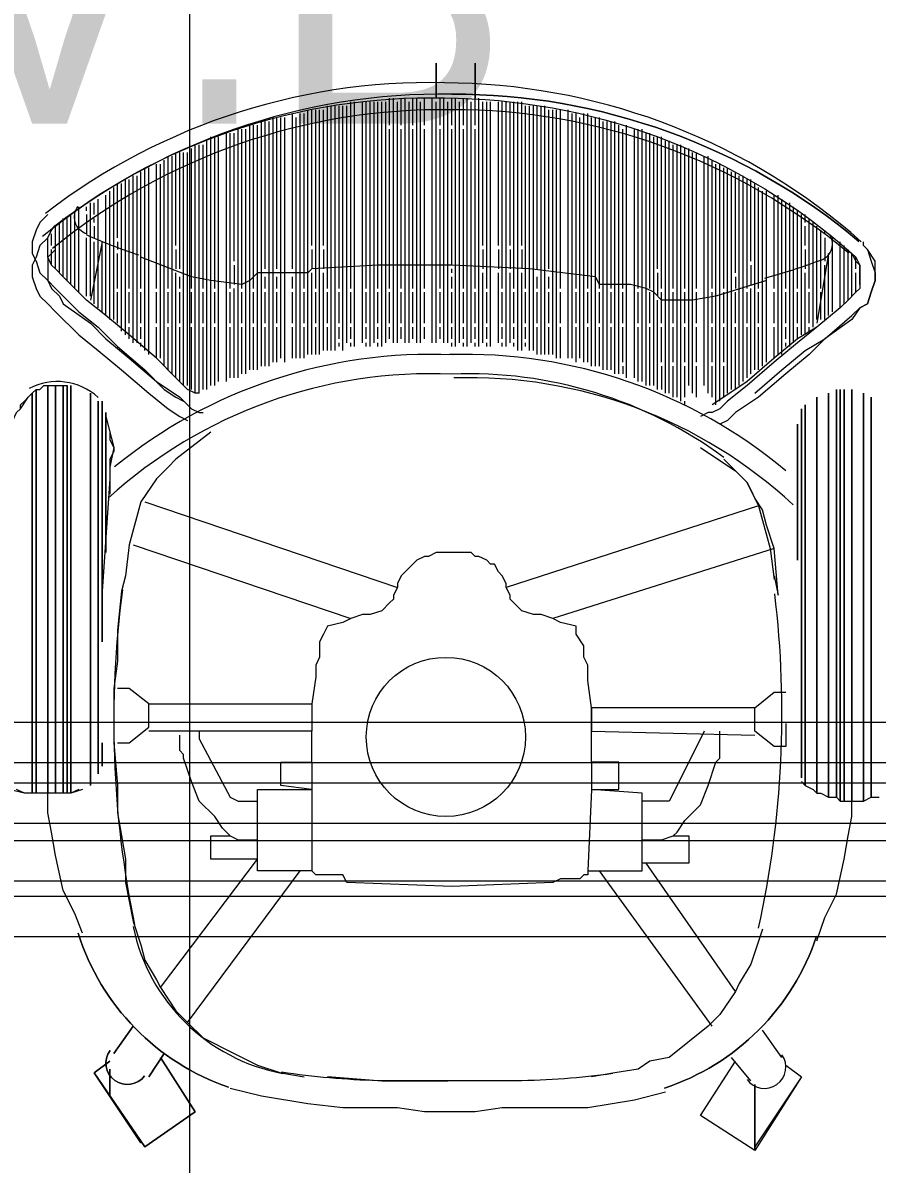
# Model space of a CAD drawing. Header units: metres. Extents: x 29 to 86.9, y -23.2 to 39.7.
# Drawn here: x 75.693 to 76.231, y -14.816 to -14.098 of the extents above; entities that cross this region are included whole.
import ezdxf

# ---------------------------------------------------------------- set-up
doc = ezdxf.new("R2010")
doc.units = ezdxf.units.M
doc.header["$LTSCALE"] = 100
doc.layers.get('0').update_dxf_attribs({"color": 254})
for name, color, linetype, lineweight in [('A-ANNO-NOTE', 7, 'Continuous', 9), ('Arqui', 8, 'Continuous', 0), ('P-PIPE', 7, 'Continuous', 18)]:
    doc.layers.add(name, color=color, linetype=linetype, lineweight=lineweight)
doc.styles.add('SansSerif_1', font='SANSS__.TTF', dxfattribs={"width": 0.9, "height": 0.0018})

# ---------------------------------------------------------------- blocks, each defined once
blk = doc.blocks.new('estructura etapa 3')
at = {"layer": 'Arqui'}
blk.add_line((-56.4036, -6655.27921), (-56.4036, -6714.83915), dxfattribs=at)
blk = doc.blocks.new('A$C9582355f')
at = {"layer": 'Arqui'}
for points in [[(46.97047, 9.01904), (46.97047, 9.04105)], [(46.99492, 9.01904), (46.99492, 9.04105)], [(46.99492, 9.01904), (46.99492, 9.04105)], [(47.2028, 8.82584), (47.2028, 8.58617), (47.2028, 8.82584)], [(46.87264, 8.58617), (46.87264, 8.60084), (46.89221, 8.60084), (46.89221, 8.58372)], [(46.85797, 8.58372), (46.89221, 8.58372), (46.89221, 8.53237), (46.85797, 8.53237)], [(47.10008, 8.58128), (47.06829, 8.58372), (47.06584, 8.53237), (47.10008, 8.53237)], [(46.77971, 8.43454), (46.76748, 8.41742)], [(46.79927, 8.41742), (46.78949, 8.40275)], [(46.79683, 8.41498), (46.81884, 8.38074), (46.78705, 8.35873), (46.75525, 8.4052), (46.76503, 8.41253), (46.75525, 8.4052), (46.78705, 8.35873), (46.81884, 8.38074)], [(46.7846, 8.36118), (46.75525, 8.4052)]]:
    blk.add_lwpolyline(points, close=True, dxfattribs=at)
for points in [[(47.23804, 8.92855, 0.176851), (46.98439, 9.02843, 0.176852), (46.72444, 8.94637)], [(46.98025, 9.02149, -0.176826), (47.23658, 8.9288, 0.176826), (46.98025, 9.02149, 0.176826), (46.7227, 8.93183)], [(46.82128, 8.83318), (46.81884, 8.83318), (46.81395, 8.83562), (46.8115, 8.83807), (46.80661, 8.84296), (46.79438, 8.85519), (46.77726, 8.86986), (46.76259, 8.88209), (46.75036, 8.89187), (46.73569, 8.90654), (46.7308, 8.91144), (46.72835, 8.91388), (46.72591, 8.91877), (46.72591, 8.92366), (46.72591, 8.92855), (46.72591, 8.931), (46.72835, 8.93589), (46.7304, 8.93861, -0.176852), (46.98424, 9.01891, -0.176851), (47.23214, 8.92122), (47.23459, 8.91877), (47.23704, 8.91388), (47.23704, 8.90899), (47.23704, 8.9041), (47.23704, 8.89921), (47.23459, 8.89676), (47.2297, 8.89187), (47.22481, 8.88698), (47.21013, 8.87475), (47.19791, 8.86741), (47.18323, 8.85519), (47.16611, 8.84051), (47.15144, 8.83073), (47.1441, 8.82584)], [(47.2303, 8.9213, 0.176828), (46.97997, 9.01166, 0.176826), (46.72889, 8.92426)], [(46.75036, 8.94567), (46.75036, 8.93345, -0.513492), (46.74507, 8.95085)], [(47.17727, 8.90573, 0.024117), (47.21135, 8.9166, 0.513492), (47.21829, 8.93308)], [(47.15155, 8.79273, 0.170457), (46.98035, 8.84518, 0.197392), (46.76409, 8.76728)]]:
    blk.add_lwpolyline(points, format="xyb", dxfattribs=at)
for points in [[(46.90199, 8.89921), (46.90199, 9.00681), (46.90199, 9.01415)], [(46.90443, 8.86008), (46.90443, 8.91144), (46.90443, 9.01415)], [(46.90688, 8.86008), (46.90688, 8.91388), (46.90688, 9.01415)], [(46.90933, 8.89921), (46.90933, 9.00681), (46.90933, 9.01415)], [(46.91177, 8.86008), (46.91177, 9.01415)], [(46.91422, 8.86497), (46.91422, 8.91388), (46.91422, 9.01415)], [(46.91666, 8.89921), (46.91666, 9.00681), (46.91666, 9.0166)], [(46.91911, 8.86252), (46.91911, 9.0166)], [(46.924, 8.86497), (46.924, 8.91388), (46.924, 9.0166)], [(46.92644, 8.89921), (46.92644, 9.00681), (46.92644, 9.0166)], [(46.92889, 8.86252), (46.92889, 9.0166)], [(46.93134, 8.86497), (46.93134, 8.91388), (46.93134, 9.0166)], [(46.93378, 8.89921), (46.93378, 9.00681), (46.93378, 9.0166)], [(46.93623, 8.86252), (46.93623, 9.0166)], [(46.93867, 8.86497), (46.93867, 8.91388), (46.93867, 9.0166)], [(46.94112, 9.00192), (46.94112, 9.00681), (46.94112, 9.0166), (46.94112, 9.01904)], [(46.94356, 8.86497), (46.94356, 9.01904)], [(46.94601, 8.86497), (46.94601, 8.91388), (46.94601, 9.0166)], [(46.94845, 9.00192), (46.94845, 9.00681), (46.94845, 9.0166), (46.94845, 9.01904)], [(46.9509, 8.86497), (46.9509, 9.01904)], [(46.95335, 8.86497), (46.95335, 8.91388), (46.95335, 9.0166)], [(46.95579, 9.00192), (46.95579, 9.00681), (46.95579, 9.0166), (46.95579, 9.01904)], [(46.95824, 8.86497), (46.95824, 9.01904)], [(46.96068, 8.86497), (46.96068, 8.91388), (46.96068, 9.0166)], [(46.96313, 9.00192), (46.96313, 9.00681), (46.96313, 9.0166), (46.96313, 9.01904)], [(46.96802, 8.86497), (46.96802, 9.01904)], [(46.97047, 8.86497), (46.97047, 8.91388), (46.97047, 9.0166)], [(46.97291, 9.00192), (46.97291, 9.00681), (46.97291, 9.0166), (46.97291, 9.01904)], [(46.97536, 8.86497), (46.97536, 9.01904)], [(46.9778, 8.86497), (46.9778, 8.91388), (46.9778, 9.0166)], [(46.98025, 9.00192), (46.98025, 9.00681), (46.98025, 9.0166), (46.98025, 9.01904)], [(46.98269, 8.86252), (46.98269, 9.01904)], [(46.98514, 8.86497), (46.98514, 8.91388), (46.98514, 9.0166)], [(46.98758, 9.00192), (46.98758, 9.00681), (46.98758, 9.0166), (46.98758, 9.01904)], [(46.99003, 8.86252), (46.99003, 9.01904)], [(46.99248, 8.86497), (46.99248, 8.91388), (46.99248, 9.0166)], [(46.99492, 9.00192), (46.99492, 9.00681), (46.99492, 9.0166), (46.99492, 9.01904)], [(46.99737, 8.86252), (46.99737, 9.01904)], [(46.99981, 8.92611), (46.99981, 9.0166)], [(47.00226, 8.89921), (47.00226, 9.00681), (47.00226, 9.0166)], [(47.0047, 8.86252), (47.0047, 8.91144), (47.0047, 9.0166)], [(47.00959, 8.92611), (47.00959, 9.0166)], [(47.01204, 8.89921), (47.01204, 9.00681), (47.01204, 9.0166)], [(47.01449, 8.86252), (47.01449, 8.91144), (47.01449, 9.0166)], [(47.01693, 8.92611), (47.01693, 9.0166)], [(47.01938, 8.89921), (47.01938, 9.00681), (47.01938, 9.0166)], [(47.02182, 8.86008), (47.02182, 8.91144), (47.02182, 9.0166)], [(47.02427, 8.92611), (47.02427, 9.0166)], [(47.02671, 8.89921), (47.02671, 9.00681), (47.02671, 9.01415)], [(47.02916, 8.86008), (47.02916, 8.91144), (47.02916, 9.01415)], [(47.03161, 8.86008), (47.03161, 9.01415)], [(47.03405, 8.91144), (47.03405, 9.00681), (47.03405, 9.01415)], [(47.0365, 8.85763), (47.0365, 8.90899), (47.0365, 9.01415)], [(47.03894, 8.85763), (47.03894, 9.01415)], [(46.86775, 8.85274), (46.86775, 9.00681)], [(46.8702, 8.91144), (46.8702, 9.00681)], [(46.87264, 8.85519), (46.87264, 8.90899), (46.87264, 9.00681)], [(46.87509, 8.85274), (46.87509, 9.00681)], [(46.87998, 8.91144), (46.87998, 9.00681), (46.87998, 9.00926)], [(46.88242, 8.85519), (46.88242, 8.90899), (46.88242, 9.00681)], [(46.88487, 8.85519), (46.88487, 9.00926)], [(46.88731, 8.89921), (46.88731, 9.00681), (46.88731, 9.00926)], [(46.88976, 8.85763), (46.88976, 8.90899), (46.88976, 9.0117)], [(46.89221, 8.92611), (46.89221, 9.0117)], [(46.89465, 8.89921), (46.89465, 9.00681), (46.89465, 9.0117)], [(46.8971, 8.85763), (46.8971, 8.91144), (46.8971, 9.0117)], [(46.89954, 8.92611), (46.89954, 9.0117)], [(47.04139, 8.91144), (47.04139, 9.00681), (47.04139, 9.0117)], [(47.04383, 8.85763), (47.04383, 8.90899), (47.04383, 9.0117)], [(47.04628, 8.85519), (47.04628, 9.0117)], [(47.04872, 8.89921), (47.04872, 9.00681), (47.04872, 9.0117)], [(47.05362, 8.85519), (47.05362, 8.90899), (47.05362, 9.0117)], [(47.05606, 8.85519), (47.05606, 8.90654), (47.05606, 9.00926)], [(47.05851, 8.89921), (47.05851, 9.00681), (47.05851, 9.00926)], [(47.06095, 8.85519), (47.06095, 8.90654), (47.06095, 9.00681)], [(47.0634, 8.85274), (47.0634, 8.90654), (47.0634, 9.00926)], [(47.06584, 8.89921), (47.06584, 9.00681), (47.06584, 9.00926)], [(47.06829, 8.8503), (47.06829, 8.90654), (47.06829, 9.00681)], [(47.07073, 8.8503), (47.07073, 8.9041), (47.07073, 9.00681)], [(47.07318, 8.89921), (47.07318, 8.90165), (47.07318, 9.00681)], [(46.84574, 8.84296), (46.84574, 8.90165), (46.84574, 8.99948)], [(46.84819, 8.89921), (46.84819, 8.90165), (46.84819, 8.99948)], [(46.85063, 8.8454), (46.85063, 8.9041), (46.85063, 8.99948)], [(46.85308, 8.84785), (46.85308, 8.9041), (46.85308, 9.00192)], [(46.85552, 8.89921), (46.85552, 9.00192)], [(46.85797, 8.84785), (46.85797, 8.90654), (46.85797, 9.00192)], [(46.86041, 8.8503), (46.86041, 9.00437)], [(46.86286, 8.91144), (46.86286, 9.00437)], [(46.8653, 8.8503), (46.8653, 8.90899), (46.8653, 9.00437)], [(46.94112, 8.89921), (46.94112, 8.99948)], [(46.94845, 8.89921), (46.94845, 8.99948)], [(46.95579, 8.89921), (46.95579, 8.99948)], [(46.96313, 8.89921), (46.96313, 8.99948)], [(46.97291, 8.89921), (46.97291, 8.99948)], [(46.98025, 8.91388), (46.98025, 8.99948)], [(46.98758, 8.89921), (46.98758, 8.99948)], [(46.99492, 8.89921), (46.99492, 8.99948)], [(47.07563, 8.84785), (47.07563, 9.00437)], [(47.07807, 8.84785), (47.07807, 8.90165), (47.07807, 9.00437)], [(47.08052, 8.89921), (47.08052, 8.90165), (47.08052, 9.00437)], [(47.08296, 8.8454), (47.08296, 9.00437)], [(47.08541, 8.8454), (47.08541, 8.90165), (47.08541, 9.00192)], [(47.08785, 8.89921), (47.08785, 8.90165), (47.08785, 8.99948)], [(47.0903, 8.84296), (47.0903, 9.00192)], [(47.09519, 8.84296), (47.09519, 8.90165), (47.09519, 8.99948)], [(47.09764, 8.89921), (47.09764, 8.90165), (47.09764, 8.99948)], [(47.10008, 8.84051), (47.10008, 8.99948)], [(46.82617, 8.83562), (46.82617, 8.9041), (46.82617, 8.99214)], [(46.82862, 8.83807), (46.82862, 8.9041), (46.82862, 8.99459)], [(46.83107, 8.89921), (46.83107, 8.9041), (46.83107, 8.99459)], [(46.83351, 8.84051), (46.83351, 8.9041), (46.83351, 8.99459)], [(46.8384, 8.84051), (46.8384, 8.9041), (46.8384, 8.99703)], [(46.84085, 8.89921), (46.84085, 8.90165), (46.84085, 8.99703)], [(46.84329, 8.91633), (46.84329, 8.99703)], [(47.10253, 8.83807), (47.10253, 8.89921), (47.10253, 8.99703)], [(47.10497, 8.89921), (47.10497, 8.99703)], [(47.10742, 8.83807), (47.10742, 8.89676), (47.10742, 8.99459)], [(47.10986, 8.91144), (47.10986, 8.99459)], [(47.11231, 8.89921), (47.11231, 8.99459)], [(47.11476, 8.83318), (47.11476, 8.89187), (47.11476, 8.99214)], [(47.1172, 8.83318), (47.1172, 8.99214)], [(46.80661, 8.92611), (46.80661, 8.9848)], [(46.80906, 8.91144), (46.80906, 8.9848)], [(46.8115, 8.83807), (46.8115, 8.90899), (46.8115, 8.9848)], [(46.81395, 8.83807), (46.81395, 8.90654), (46.81395, 8.9848)], [(46.81639, 8.89921), (46.81639, 8.98725)], [(46.81884, 8.83318), (46.81884, 8.90654), (46.81884, 8.98969)], [(46.82128, 8.83318), (46.82128, 8.90654), (46.82128, 8.98969)], [(46.82373, 8.89921), (46.82373, 8.9041), (46.82373, 8.98969)], [(47.11965, 8.89921), (47.11965, 8.98969)], [(47.12209, 8.83073), (47.12209, 8.89187), (47.12209, 8.98969)], [(47.12454, 8.82828), (47.12454, 8.98969)], [(47.12698, 8.89921), (47.12698, 8.98725)], [(47.12943, 8.83807), (47.12943, 8.89187), (47.12943, 8.98725)], [(47.13187, 8.83318), (47.13187, 8.9848)], [(47.13432, 8.89921), (47.13432, 8.9848)], [(46.79438, 8.89921), (46.79438, 8.91633), (46.79438, 8.97747)], [(46.79683, 8.85519), (46.79683, 8.97747)], [(46.79927, 8.8503), (46.79927, 8.91388), (46.79927, 8.97991)], [(46.80172, 8.89921), (46.80172, 8.98236)], [(46.80416, 8.8454), (46.80416, 8.91144), (46.80416, 8.98236)], [(47.13921, 8.83807), (47.13921, 8.89432), (47.13921, 8.98236)], [(47.14166, 8.83318), (47.14166, 8.98236)], [(47.1441, 8.89921), (47.1441, 8.97991)], [(47.14655, 8.82584), (47.14655, 8.89432), (47.14655, 8.97747)], [(47.14899, 8.82828), (47.14899, 8.89676), (47.14899, 8.97747)], [(46.77971, 8.86497), (46.77971, 8.92122), (46.77971, 8.97013)], [(46.78215, 8.86497), (46.78215, 8.91877), (46.78215, 8.97013)], [(46.7846, 8.89921), (46.7846, 8.91877), (46.7846, 8.97258)], [(46.78705, 8.86008), (46.78705, 8.91877), (46.78705, 8.97502)], [(46.78949, 8.85763), (46.78949, 8.91633), (46.78949, 8.97502)], [(47.15144, 8.89921), (47.15144, 8.97502)], [(47.15389, 8.83318), (47.15389, 8.89676), (47.15389, 8.97502)], [(47.15633, 8.83562), (47.15633, 8.89921), (47.15633, 8.97258)], [(47.15878, 8.90899), (47.15878, 8.97258)], [(47.16122, 8.83807), (47.16122, 8.97013)], [(47.16367, 8.84051), (47.16367, 8.90165), (47.16367, 8.97013)], [(46.76748, 8.87964), (46.76748, 8.96279)], [(46.76993, 8.931), (46.76993, 8.96524)], [(46.77237, 8.87231), (46.77237, 8.92366), (46.77237, 8.96524)], [(46.77482, 8.86986), (46.77482, 8.92122), (46.77482, 8.96768)], [(46.77726, 8.89921), (46.77726, 8.96768)], [(47.16611, 8.89921), (47.16611, 8.90165), (47.16611, 8.96768)], [(47.16856, 8.91633), (47.16856, 8.96768)], [(47.171, 8.84785), (47.171, 8.9041), (47.171, 8.96524)], [(47.17345, 8.89921), (47.17345, 8.9041), (47.17345, 8.96279)], [(46.7577, 8.88698), (46.7577, 8.92855), (46.7577, 8.95546)], [(46.76259, 8.88209), (46.76259, 8.89187), (46.76259, 8.9579)], [(46.76503, 8.87964), (46.76503, 8.92611), (46.76503, 8.96035)], [(47.1759, 8.8503), (47.1759, 8.9041), (47.1759, 8.96035)], [(47.17834, 8.85274), (47.17834, 8.90654), (47.17834, 8.96035)], [(47.18323, 8.89921), (47.18323, 8.9579)], [(47.18568, 8.85763), (47.18568, 8.90654), (47.18568, 8.9579)], [(47.18812, 8.85763), (47.18812, 8.90654), (47.18812, 8.95546)], [(46.74302, 8.89921), (46.74302, 8.94323), (46.74302, 8.94812)], [(46.74547, 8.89676), (46.74547, 8.93589), (46.74547, 8.95056)], [(46.75036, 8.94812), (46.75036, 8.95056)], [(46.75281, 8.89432), (46.75281, 8.931), (46.75281, 8.95301)], [(46.75525, 8.94567), (46.75525, 8.95301)], [(47.19057, 8.89921), (47.19057, 8.95301)], [(47.19301, 8.86252), (47.19301, 8.90899), (47.19301, 8.95301)], [(47.19546, 8.86497), (47.19546, 8.95056)], [(47.19791, 8.89921), (47.19791, 8.94812)], [(46.72591, 8.94567), (46.72101, 8.94078), (46.71857, 8.93589), (46.71612, 8.92855), (46.71612, 8.92122), (46.71857, 8.91633), (46.72101, 8.90899), (46.72591, 8.9041), (46.7308, 8.89921), (46.74547, 8.88453), (46.7577, 8.87475), (46.76993, 8.86252), (46.78705, 8.84785), (46.79927, 8.83562), (46.80661, 8.83073), (46.8115, 8.82828)], [(46.72591, 8.94567), (46.72591, 8.94567)], [(46.73324, 8.90899), (46.73324, 8.94078)], [(46.73569, 8.90654), (46.73569, 8.94323)], [(46.73813, 8.9041), (46.73813, 8.94323)], [(46.74058, 8.90165), (46.74058, 8.94567)], [(46.75525, 8.94078), (46.75525, 8.94323)], [(46.98269, 8.91388), (46.98269, 8.94323)], [(47.20035, 8.86986), (47.20035, 8.91144), (47.20035, 8.94567)], [(47.2028, 8.94078), (47.2028, 8.94567)], [(47.20524, 8.89921), (47.20524, 8.94323)], [(47.20769, 8.87475), (47.20769, 8.94078)], [(46.72835, 8.92611), (46.72835, 8.93345)], [(46.7308, 8.91144), (46.7308, 8.93834)], [(46.75525, 8.93834), (46.75525, 8.931)], [(47.2028, 8.92611), (47.2028, 8.93834)], [(47.21013, 8.87964), (47.21013, 8.91633), (47.21013, 8.93834)], [(47.21258, 8.89921), (47.21258, 8.91633), (47.21258, 8.93589)], [(47.21503, 8.93345), (47.21503, 8.93589)], [(46.72591, 8.931), (46.72101, 8.92611), (46.71857, 8.91877), (46.71612, 8.91388), (46.71612, 8.90654), (46.71857, 8.89921), (46.72101, 8.89432), (46.72591, 8.88942), (46.7308, 8.88453), (46.74547, 8.86986), (46.7577, 8.86008), (46.77237, 8.84785), (46.78949, 8.83318), (46.80172, 8.82339), (46.80906, 8.8185), (46.81395, 8.81606)], [(46.72591, 8.92366), (46.72591, 8.92855)], [(46.75036, 8.89432), (46.75036, 8.931)], [(46.76014, 8.88453), (46.76014, 8.92855), (46.75281, 8.89187)], [(46.75525, 8.88942), (46.75525, 8.89187), (46.75525, 8.92855)], [(46.76993, 8.92855), (46.76993, 8.92366)], [(47.23948, 8.92611), (47.24193, 8.92366), (47.24437, 8.91633), (47.24682, 8.90899), (47.24682, 8.9041), (47.24437, 8.89676), (47.24193, 8.88942), (47.23704, 8.88698), (47.23214, 8.87964), (47.21503, 8.86741), (47.20524, 8.85763), (47.19057, 8.8454), (47.17345, 8.83073), (47.15878, 8.82095), (47.15389, 8.81606), (47.14899, 8.81361)], [(47.171, 8.83318), (47.18812, 8.84785), (47.2028, 8.86008), (47.21503, 8.86741), (47.23214, 8.88209), (47.23704, 8.88698), (47.24193, 8.88942), (47.24437, 8.89676), (47.24682, 8.9041), (47.24682, 8.90899), (47.24682, 8.91633), (47.24193, 8.92366), (47.23948, 8.92611), (47.23948, 8.92855)], [(47.21503, 8.931), (47.21503, 8.91633)], [(47.21992, 8.88453), (47.21992, 8.89187), (47.21992, 8.931)], [(47.22481, 8.88698), (47.22481, 8.92855)], [(47.22725, 8.88942), (47.22725, 8.92611)], [(46.7308, 8.92366), (46.72591, 8.91877), (46.72591, 8.91633), (46.72591, 8.91144), (46.72591, 8.90899), (46.72591, 8.9041), (46.72835, 8.89921), (46.73324, 8.89432), (46.73569, 8.88942), (46.75281, 8.8772), (46.76259, 8.86741), (46.77726, 8.85519), (46.79438, 8.84051), (46.80906, 8.83073), (46.81395, 8.82584), (46.81639, 8.82339), (46.82128, 8.82095), (46.82373, 8.82095)], [(46.72835, 8.91388), (46.72835, 8.92366)], [(46.76993, 8.89921), (46.76993, 8.92122)], [(46.80661, 8.92366), (46.80661, 8.91144)], [(46.89221, 8.92366), (46.89221, 8.91144)], [(46.89954, 8.92366), (46.89954, 8.91144)], [(46.99981, 8.92366), (46.99981, 8.91144)], [(47.00959, 8.92366), (47.00959, 8.91144)], [(47.01693, 8.92366), (47.01693, 8.91144)], [(47.02427, 8.92366), (47.02427, 8.91144)], [(47.23214, 8.92122), (47.23459, 8.91633), (47.23704, 8.91388), (47.23704, 8.90899), (47.23704, 8.9041), (47.23704, 8.89921), (47.23459, 8.89676), (47.2297, 8.89187), (47.22481, 8.88698), (47.21013, 8.87475), (47.19791, 8.86497), (47.18323, 8.85274), (47.16611, 8.83807), (47.15389, 8.82828), (47.14899, 8.82339), (47.1441, 8.82095), (47.14166, 8.82095), (47.13677, 8.8185)], [(47.2028, 8.92366), (47.2028, 8.91144)], [(47.21747, 8.88209), (47.21747, 8.92122), (47.21013, 8.8772)], [(47.2297, 8.89187), (47.2297, 8.92366)], [(47.23214, 8.89432), (47.23214, 8.92122)], [(47.17834, 8.9041), (47.14655, 8.89432), (47.13187, 8.89187), (47.11231, 8.89187), (47.10742, 8.89676), (47.10253, 8.89921), (47.09275, 8.90165), (47.07318, 8.90165), (47.07073, 8.90654), (47.02916, 8.91144), (46.98025, 8.91388), (46.93378, 8.91388), (46.89221, 8.91144), (46.88976, 8.90899), (46.86775, 8.90899), (46.85797, 8.90899), (46.85308, 8.9041), (46.84819, 8.90165), (46.82862, 8.9041), (46.81639, 8.90654), (46.7846, 8.91877)], [(46.84329, 8.91388), (46.84329, 8.90165)], [(47.16856, 8.91388), (47.16856, 8.90165)], [(47.21503, 8.87964), (47.21503, 8.91388)], [(47.23459, 8.91144), (47.23459, 8.91877)], [(47.23704, 8.90165), (47.23704, 8.91388)], [(46.80661, 8.84296), (46.80661, 8.90899)], [(46.80906, 8.89921), (46.80906, 8.90654)], [(46.86286, 8.89921), (46.86286, 8.90654)], [(46.8702, 8.89921), (46.8702, 8.90654)], [(46.87998, 8.89921), (46.87998, 8.90654)], [(46.89221, 8.85763), (46.89221, 8.90899)], [(46.89954, 8.86008), (46.89954, 8.90899)], [(46.98025, 8.90899), (46.98025, 8.91144)], [(46.98025, 8.89921), (46.98025, 8.90654)], [(46.99981, 8.86497), (46.99981, 8.90899)], [(47.00959, 8.86497), (47.00959, 8.90899)], [(47.01693, 8.86497), (47.01693, 8.90899)], [(47.02427, 8.86008), (47.02427, 8.90899)], [(47.03405, 8.89921), (47.03405, 8.90654)], [(47.04139, 8.89921), (47.04139, 8.90654)], [(47.10986, 8.90899), (47.10986, 8.89432)], [(47.15878, 8.90654), (47.15878, 8.89921)], [(47.2028, 8.86986), (47.2028, 8.90899)], [(47.23459, 8.89676), (47.23459, 8.90899)], [(46.84329, 8.84296), (46.84329, 8.89921)], [(47.16856, 8.8454), (47.16856, 8.89921)], [(46.76993, 8.8772), (46.76993, 8.88209), (46.76993, 8.89187), (46.76993, 8.89676)], [(46.77726, 8.8772), (46.77726, 8.88209), (46.77726, 8.89187), (46.77726, 8.89676)], [(46.7846, 8.8772), (46.7846, 8.88209), (46.7846, 8.89187), (46.7846, 8.89676)], [(46.79438, 8.8772), (46.79438, 8.88209), (46.79438, 8.89187), (46.79438, 8.89676)], [(46.80172, 8.8772), (46.80172, 8.88209), (46.80172, 8.89187), (46.80172, 8.89676)], [(46.80906, 8.8772), (46.80906, 8.88209), (46.80906, 8.89187), (46.80906, 8.89676)], [(46.81639, 8.8772), (46.81639, 8.88209), (46.81639, 8.89187), (46.81639, 8.89676)], [(46.82373, 8.8772), (46.82373, 8.88209), (46.82373, 8.89187), (46.82373, 8.89676)], [(46.83107, 8.8772), (46.83107, 8.88209), (46.83107, 8.89187), (46.83107, 8.89676)], [(46.84085, 8.8772), (46.84085, 8.88209), (46.84085, 8.89187), (46.84085, 8.89676)], [(46.84819, 8.8772), (46.84819, 8.88209), (46.84819, 8.89187), (46.84819, 8.89676)], [(46.85552, 8.8772), (46.85552, 8.88209), (46.85552, 8.89187), (46.85552, 8.89676)], [(46.86286, 8.8772), (46.86286, 8.88209), (46.86286, 8.89187), (46.86286, 8.89676)], [(46.8702, 8.8772), (46.8702, 8.88209), (46.8702, 8.89187), (46.8702, 8.89676)], [(46.87998, 8.8772), (46.87998, 8.88209), (46.87998, 8.89187), (46.87998, 8.89676)], [(46.88731, 8.8772), (46.88731, 8.88209), (46.88731, 8.89187), (46.88731, 8.89676)], [(46.89465, 8.8772), (46.89465, 8.88209), (46.89465, 8.89187), (46.89465, 8.89676)], [(46.90199, 8.8772), (46.90199, 8.88209), (46.90199, 8.89187), (46.90199, 8.89676)], [(46.90933, 8.8772), (46.90933, 8.88209), (46.90933, 8.89187), (46.90933, 8.89676)], [(46.91666, 8.8772), (46.91666, 8.88209), (46.91666, 8.89187), (46.91666, 8.89676)], [(46.92644, 8.8772), (46.92644, 8.88209), (46.92644, 8.89187), (46.92644, 8.89676)], [(46.93378, 8.8772), (46.93378, 8.88209), (46.93378, 8.89187), (46.93378, 8.89676)], [(46.94112, 8.8772), (46.94112, 8.88209), (46.94112, 8.89187), (46.94112, 8.89676)], [(46.94845, 8.8772), (46.94845, 8.88209), (46.94845, 8.89187), (46.94845, 8.89676)], [(46.95579, 8.8772), (46.95579, 8.88209), (46.95579, 8.89187), (46.95579, 8.89676)], [(46.96313, 8.8772), (46.96313, 8.88209), (46.96313, 8.89187), (46.96313, 8.89676)], [(46.97291, 8.8772), (46.97291, 8.88209), (46.97291, 8.89187), (46.97291, 8.89676)], [(46.98025, 8.8772), (46.98025, 8.88209), (46.98025, 8.89187), (46.98025, 8.89676)], [(46.98758, 8.8772), (46.98758, 8.88209), (46.98758, 8.89187), (46.98758, 8.89676)], [(46.99492, 8.8772), (46.99492, 8.88209), (46.99492, 8.89187), (46.99492, 8.89676)], [(47.00226, 8.8772), (47.00226, 8.88209), (47.00226, 8.89187), (47.00226, 8.89676)], [(47.01204, 8.8772), (47.01204, 8.88209), (47.01204, 8.89187), (47.01204, 8.89676)], [(47.01938, 8.8772), (47.01938, 8.88209), (47.01938, 8.89187), (47.01938, 8.89676)], [(47.02671, 8.8772), (47.02671, 8.88209), (47.02671, 8.89187), (47.02671, 8.89676)], [(47.03405, 8.8772), (47.03405, 8.88209), (47.03405, 8.89187), (47.03405, 8.89676)], [(47.04139, 8.8772), (47.04139, 8.88209), (47.04139, 8.89187), (47.04139, 8.89676)], [(47.04872, 8.8772), (47.04872, 8.88209), (47.04872, 8.89187), (47.04872, 8.89676)], [(47.05851, 8.8772), (47.05851, 8.88209), (47.05851, 8.89187), (47.05851, 8.89676)], [(47.06584, 8.8772), (47.06584, 8.88209), (47.06584, 8.89187), (47.06584, 8.89676)], [(47.07318, 8.8772), (47.07318, 8.88209), (47.07318, 8.89187), (47.07318, 8.89676)], [(47.08052, 8.8772), (47.08052, 8.88209), (47.08052, 8.89187), (47.08052, 8.89676)], [(47.08785, 8.8772), (47.08785, 8.88209), (47.08785, 8.89187), (47.08785, 8.89676)], [(47.09764, 8.8772), (47.09764, 8.88209), (47.09764, 8.89187), (47.09764, 8.89676)], [(47.10497, 8.8772), (47.10497, 8.88209), (47.10497, 8.89187), (47.10497, 8.89676)], [(47.10986, 8.83562), (47.10986, 8.89187)], [(47.11231, 8.8772), (47.11231, 8.88209), (47.11231, 8.89187), (47.11231, 8.89432), (47.11231, 8.89676)], [(47.11965, 8.8772), (47.11965, 8.88209), (47.11965, 8.89187), (47.11965, 8.89676)], [(47.12698, 8.8772), (47.12698, 8.88209), (47.12698, 8.89187), (47.12698, 8.89676)], [(47.13432, 8.8772), (47.13432, 8.88209), (47.13432, 8.89187), (47.13432, 8.89432), (47.13432, 8.89676)], [(47.1441, 8.8772), (47.1441, 8.88209), (47.1441, 8.89187), (47.1441, 8.89432), (47.1441, 8.89676)], [(47.15144, 8.8772), (47.15144, 8.88209), (47.15144, 8.89187), (47.15144, 8.89676)], [(47.15878, 8.8772), (47.15878, 8.88209), (47.15878, 8.89187), (47.15878, 8.89676)], [(47.16611, 8.8772), (47.16611, 8.88209), (47.16611, 8.89187), (47.16611, 8.89676)], [(47.17345, 8.8772), (47.17345, 8.88209), (47.17345, 8.89187), (47.17345, 8.89676)], [(47.18323, 8.8772), (47.18323, 8.88209), (47.18323, 8.89187), (47.18323, 8.89676)], [(47.19057, 8.8772), (47.19057, 8.88209), (47.19057, 8.89187), (47.19057, 8.89676)], [(47.19791, 8.8772), (47.19791, 8.88209), (47.19791, 8.89187), (47.19791, 8.89676)], [(47.20524, 8.8772), (47.20524, 8.88209), (47.20524, 8.89187), (47.20524, 8.89676)], [(47.21258, 8.87964), (47.21258, 8.88209), (47.21258, 8.89187), (47.21258, 8.89676)], [(46.76993, 8.87475), (46.76993, 8.87475)], [(46.77726, 8.86741), (46.77726, 8.87475)], [(46.7846, 8.86741), (46.7846, 8.87475)], [(46.79438, 8.85519), (46.79438, 8.87475)], [(46.80172, 8.84785), (46.80172, 8.87475)], [(46.80906, 8.84051), (46.80906, 8.8454), (46.80906, 8.87475)], [(46.81639, 8.83562), (46.81639, 8.8454), (46.81639, 8.87475)], [(46.82373, 8.83562), (46.82373, 8.8454), (46.82373, 8.87475)], [(46.83107, 8.83807), (46.83107, 8.8454), (46.83107, 8.87475)], [(46.84085, 8.84296), (46.84085, 8.8454), (46.84085, 8.87475)], [(46.84819, 8.8454), (46.84819, 8.87475)], [(46.85552, 8.84785), (46.85552, 8.87475)], [(46.86286, 8.8503), (46.86286, 8.87475)], [(46.8702, 8.85274), (46.8702, 8.87475)], [(46.87998, 8.85519), (46.87998, 8.87475)], [(46.88731, 8.85519), (46.88731, 8.87475)], [(46.89465, 8.85763), (46.89465, 8.87475)], [(46.90199, 8.86008), (46.90199, 8.87475)], [(46.90933, 8.86741), (46.90933, 8.87475)], [(46.91666, 8.86741), (46.91666, 8.87475)], [(46.92644, 8.86741), (46.92644, 8.87475)], [(46.93378, 8.86741), (46.93378, 8.87475)], [(46.94112, 8.86741), (46.94112, 8.87475)], [(46.94845, 8.86741), (46.94845, 8.87475)], [(46.95579, 8.86741), (46.95579, 8.87475)], [(46.96313, 8.86741), (46.96313, 8.87475)], [(46.97291, 8.86741), (46.97291, 8.87475)], [(46.98025, 8.86741), (46.98025, 8.86986), (46.98025, 8.87475)], [(46.98758, 8.86741), (46.98758, 8.87475)], [(46.99492, 8.86741), (46.99492, 8.87475)], [(47.00226, 8.86741), (47.00226, 8.87475)], [(47.01204, 8.86741), (47.01204, 8.87475)], [(47.01938, 8.86741), (47.01938, 8.87475)], [(47.02671, 8.86741), (47.02671, 8.87475)], [(47.03405, 8.85763), (47.03405, 8.87475)], [(47.04139, 8.85763), (47.04139, 8.87475)], [(47.04872, 8.85519), (47.04872, 8.87475)], [(47.05851, 8.85274), (47.05851, 8.87475)], [(47.06584, 8.85274), (47.06584, 8.87475)], [(47.07318, 8.8503), (47.07318, 8.87475)], [(47.08052, 8.84785), (47.08052, 8.87475)], [(47.08785, 8.85274), (47.08785, 8.87475)], [(47.09764, 8.84051), (47.09764, 8.8454), (47.09764, 8.87475)], [(47.10497, 8.83807), (47.10497, 8.8454), (47.10497, 8.87475)], [(47.11231, 8.85274), (47.11231, 8.87475)], [(47.11965, 8.85274), (47.11965, 8.87475)], [(47.12698, 8.85274), (47.12698, 8.87475)], [(47.13432, 8.85274), (47.13432, 8.87475)], [(47.1441, 8.85274), (47.1441, 8.87475)], [(47.15144, 8.85274), (47.15144, 8.87475)], [(47.15878, 8.83562), (47.15878, 8.8454), (47.15878, 8.87475)], [(47.16611, 8.84296), (47.16611, 8.8454), (47.16611, 8.87475)], [(47.17345, 8.84785), (47.17345, 8.87475)], [(47.18323, 8.85519), (47.18323, 8.87475)], [(47.19057, 8.86741), (47.19057, 8.87475)], [(47.19791, 8.86741), (47.19791, 8.87475)], [(47.20524, 8.87231), (47.20524, 8.87475)], [(46.7846, 8.86252), (46.7846, 8.86497)], [(46.90933, 8.86252), (46.90933, 8.86497)], [(46.91666, 8.86252), (46.91666, 8.86497)], [(46.92644, 8.86252), (46.92644, 8.86497)], [(46.93378, 8.86252), (46.93378, 8.86497)], [(46.94112, 8.86497), (46.94112, 8.86497)], [(46.94845, 8.86497), (46.94845, 8.86497)], [(46.95579, 8.86497), (46.95579, 8.86497)], [(46.96313, 8.86497), (46.96313, 8.86497)], [(46.97291, 8.86497), (46.97291, 8.86497)], [(46.98025, 8.86252), (46.98025, 8.86497)], [(46.98758, 8.86252), (46.98758, 8.86497)], [(46.99492, 8.86252), (46.99492, 8.86497)], [(47.00226, 8.86252), (47.00226, 8.86497)], [(47.01204, 8.86252), (47.01204, 8.86497)], [(47.01938, 8.86252), (47.01938, 8.86497)], [(47.02671, 8.86252), (47.02671, 8.86497)], [(47.19057, 8.86252), (47.19057, 8.86497)], [(47.08785, 8.8503), (47.08785, 8.8454)], [(47.11231, 8.8503), (47.11231, 8.8454), (47.11231, 8.83562)], [(47.11965, 8.83073), (47.11965, 8.83562), (47.11965, 8.8454), (47.11965, 8.8503)], [(47.12698, 8.83073), (47.12698, 8.83562), (47.12698, 8.8454), (47.12698, 8.8503)], [(47.13432, 8.83073), (47.13432, 8.83562), (47.13432, 8.8454), (47.13432, 8.8503)], [(47.1441, 8.83073), (47.1441, 8.83562), (47.1441, 8.8454), (47.1441, 8.8503)], [(47.15144, 8.83073), (47.15144, 8.83562), (47.15144, 8.8454), (47.15144, 8.8503)], [(46.65254, 8.80872), (46.69656, 8.79405), (46.699, 8.79649), (46.699, 8.80383), (46.70145, 8.80872), (46.70389, 8.81361), (46.70389, 8.81606), (46.70634, 8.82095), (46.70879, 8.82339), (46.70879, 8.82584), (46.71123, 8.82828), (46.71368, 8.83073), (46.71612, 8.83318), (46.71857, 8.83562), (46.72101, 8.83562), (46.72346, 8.83807), (46.72835, 8.83807), (46.7308, 8.83807), (46.73569, 8.83807), (46.73813, 8.83807)], [(46.74792, 8.58372), (46.74058, 8.58128), (46.73569, 8.58128), (46.72591, 8.58128), (46.71857, 8.58128), (46.71123, 8.58128), (46.70145, 8.58372)], [(46.70879, 8.82339), (46.71368, 8.83073), (46.71612, 8.83318)], [(46.71612, 8.83318), (46.71612, 8.58128), (46.71612, 8.83318)], [(46.71857, 8.83562), (46.71857, 8.58128), (46.71857, 8.83562)], [(46.72591, 8.83807), (46.72591, 8.58128), (46.72591, 8.83807)], [(46.7308, 8.83807), (46.7308, 8.58128), (46.7308, 8.83807)], [(46.73569, 8.83807), (46.73569, 8.58128), (46.73569, 8.83807)], [(46.73813, 8.83807), (46.73813, 8.58128), (46.73813, 8.83807)], [(46.74058, 8.83807), (46.74058, 8.58128), (46.74058, 8.83807)], [(46.75281, 8.83318), (46.75281, 8.58617), (46.75281, 8.83318)], [(47.21747, 8.83318), (47.21747, 8.57883), (47.21747, 8.83318)], [(47.22236, 8.83562), (47.22236, 8.57883), (47.22236, 8.83562)], [(47.22481, 8.83562), (47.22481, 8.57639), (47.22481, 8.83562)], [(47.22725, 8.83562), (47.22725, 8.57639), (47.22725, 8.83562)], [(47.23214, 8.83562), (47.23214, 8.57639), (47.23214, 8.83562)], [(47.23948, 8.83318), (47.23948, 8.57639), (47.23948, 8.83318)], [(46.7577, 8.82828), (46.7577, 8.59351), (46.7577, 8.82828)], [(46.76014, 8.82828), (46.76014, 8.67666), (46.76014, 8.82828)], [(46.76014, 8.82828), (46.76014, 8.68155), (46.76014, 8.82828)], [(47.12698, 8.82584), (47.12698, 8.82828)], [(47.21013, 8.83073), (47.21013, 8.58128), (47.21013, 8.83073)], [(47.24437, 8.83073), (47.24437, 8.57883), (47.24437, 8.83073)], [(47.24437, 8.83073), (47.24437, 8.57883), (47.24437, 8.83073)], [(46.76259, 8.8185), (46.76748, 8.79894), (46.76503, 8.78671), (46.76503, 8.77937), (46.76014, 8.70845)], [(46.76259, 8.82095), (46.76259, 8.73291), (46.76259, 8.82095)], [(47.20035, 8.82339), (47.20035, 8.67421), (47.20035, 8.82339)], [(47.20035, 8.82339), (47.20035, 8.59106), (47.20035, 8.82339)], [(47.19791, 8.81361), (47.19791, 8.72802), (47.19791, 8.81361)], [(47.19791, 8.81117), (47.19791, 8.73535), (47.19791, 8.81117)], [(46.76503, 8.80872), (46.76503, 8.80383), (46.76748, 8.79894), (46.76748, 8.79649), (46.76503, 8.7916), (46.76503, 8.77937), (46.76503, 8.76959)], [(46.82862, 8.80872), (46.80661, 8.7916), (46.80172, 8.78671), (46.79438, 8.77937), (46.7846, 8.7647), (46.77726, 8.7378), (46.77482, 8.71823), (46.77237, 8.70845), (46.76993, 8.68399), (46.76993, 8.66443), (46.76748, 8.64731), (46.76748, 8.62775), (46.76748, 8.61307), (46.76993, 8.58617), (46.76993, 8.56905), (46.77237, 8.55438), (46.77482, 8.5397), (46.77482, 8.52503), (46.77971, 8.50057), (46.7846, 8.4859), (46.78705, 8.47612), (46.79438, 8.46389), (46.79683, 8.459), (46.80661, 8.44433), (46.81395, 8.43699), (46.82373, 8.42721), (46.84329, 8.41742), (46.85797, 8.41009), (46.87264, 8.4052), (46.88731, 8.40275)], [(47.13677, 8.79894), (47.15144, 8.78916), (47.15878, 8.78426), (47.16611, 8.77693), (47.17345, 8.76225), (47.18079, 8.73535), (47.18323, 8.71579)], [(46.74547, 8.58372), (46.74058, 8.58128), (46.73813, 8.58128), (46.73569, 8.58128), (46.7308, 8.58128), (46.72591, 8.58128), (46.71857, 8.58128), (46.71368, 8.58128), (46.71123, 8.58128), (46.70634, 8.58372)], [(47.18323, 8.71823), (47.18568, 8.706), (47.18323, 8.73535), (47.17834, 8.75003), (47.1759, 8.75981), (47.171, 8.76714), (47.16611, 8.77693), (47.15878, 8.78426), (47.15144, 8.7916)], [(47.20035, 8.58862), (47.2028, 8.58617), (47.20769, 8.58372), (47.21013, 8.58128), (47.21258, 8.58128), (47.21747, 8.57883), (47.22236, 8.57883), (47.22481, 8.57639), (47.22725, 8.57639), (47.23214, 8.57639), (47.23948, 8.57639), (47.24437, 8.57883), (47.24926, 8.57883)], [(46.78705, 8.7647), (46.94601, 8.7109)], [(47.17345, 8.76225), (47.01449, 8.7109)], [(46.77971, 8.7378), (46.91666, 8.69133)], [(47.06829, 8.60084), (47.06829, 8.58372), (47.08541, 8.58372), (47.08541, 8.60084), (47.06829, 8.60084), (47.06829, 8.62041), (47.06829, 8.63508), (47.06584, 8.6522), (47.06584, 8.66198), (47.0634, 8.66688), (47.0634, 8.67421), (47.05851, 8.68155), (47.05851, 8.68644), (47.04872, 8.68889), (47.04383, 8.69133), (47.0365, 8.69378), (47.03161, 8.69378), (47.02427, 8.69622), (47.01938, 8.70111), (47.01693, 8.70356), (47.01693, 8.706), (47.01449, 8.7109), (47.01449, 8.71334), (47.01204, 8.71823), (47.00959, 8.72068), (47.00715, 8.72557), (47.0047, 8.72557), (47.00226, 8.72802), (46.99737, 8.73046), (46.99492, 8.73046), (46.99248, 8.73291), (46.98758, 8.73291), (46.98269, 8.73291), (46.98025, 8.73291), (46.9778, 8.73291), (46.97291, 8.73291), (46.97047, 8.73291), (46.96557, 8.73046), (46.96313, 8.73046), (46.95824, 8.72802), (46.95579, 8.72557), (46.9509, 8.72068), (46.94845, 8.71823), (46.94601, 8.71334), (46.94601, 8.7109), (46.94356, 8.706), (46.94356, 8.70356), (46.94112, 8.70111), (46.93623, 8.69622), (46.92889, 8.69378), (46.924, 8.69378), (46.91666, 8.69133), (46.91177, 8.68889), (46.90199, 8.68644), (46.89954, 8.68155), (46.8971, 8.67666), (46.8971, 8.66688), (46.89465, 8.66198), (46.89465, 8.65465), (46.89221, 8.63753)], [(47.18323, 8.73535), (47.04383, 8.69133)], [(47.20035, 8.70845), (47.20035, 8.69622), (47.20035, 8.68644), (47.20035, 8.67421), (47.20035, 8.66688), (47.20035, 8.65709)], [(46.76993, 8.61307), (46.77726, 8.61307), (46.78949, 8.62285), (46.78949, 8.63753), (46.77726, 8.64731), (46.76993, 8.64731)], [(47.19057, 8.6253), (47.19057, 8.61063), (47.18323, 8.61063), (47.171, 8.62041), (47.171, 8.63508), (47.18323, 8.64486), (47.19057, 8.64486)], [(46.78949, 8.63753), (46.89221, 8.63753), (46.89221, 8.62041), (46.78949, 8.62041)], [(47.171, 8.63508), (47.06829, 8.63508), (47.06829, 8.62041), (47.171, 8.61796)], [(46.84085, 8.55438), (46.83596, 8.55927), (46.83107, 8.56661), (46.82128, 8.57639), (46.81639, 8.58862), (46.8115, 8.60329), (46.8115, 8.60574), (46.80906, 8.60818), (46.80906, 8.61063), (46.80906, 8.61796)], [(46.82128, 8.62041), (46.82128, 8.61552), (46.84085, 8.57883), (46.84574, 8.57639), (46.85797, 8.57639)], [(46.89221, 8.60084), (46.89221, 8.62041)], [(47.13921, 8.62041), (47.13677, 8.61552), (47.1172, 8.57639), (47.11231, 8.57639), (47.10008, 8.57639)], [(47.11965, 8.55438), (47.12209, 8.55682), (47.12698, 8.56416), (47.13677, 8.57394), (47.14166, 8.58617), (47.14655, 8.60084), (47.14899, 8.60329), (47.14899, 8.61063), (47.14899, 8.61552), (47.14899, 8.62041)], [(46.76014, 8.61307), (46.76014, 8.5984), (46.76014, 8.61307)], [(47.14899, 8.61063), (47.14899, 8.61552)], [(46.73569, 8.52014), (46.7308, 8.54215), (46.72835, 8.55682), (46.72591, 8.56905), (46.72591, 8.57639), (46.72591, 8.58128)], [(47.21013, 8.48835), (47.21503, 8.50302), (47.22236, 8.51769), (47.22725, 8.5397), (47.2297, 8.55438), (47.23214, 8.56661), (47.23214, 8.5715), (47.23214, 8.57639)], [(46.74792, 8.49324), (46.74302, 8.50547), (46.73569, 8.52014), (46.7308, 8.54215), (46.72835, 8.55682), (46.72591, 8.56905)], [(46.79683, 8.459), (46.85797, 8.5397), (46.82862, 8.5397), (46.82862, 8.55438), (46.84085, 8.55438), (46.84574, 8.55193), (46.85797, 8.55193)], [(47.10008, 8.55193), (47.11231, 8.55193), (47.11965, 8.55438), (47.12943, 8.55438), (47.12943, 8.53726), (47.10008, 8.53726)], [(46.81395, 8.43699), (46.88487, 8.53237)], [(47.06584, 8.53237), (47.06584, 8.52992), (47.0634, 8.52992), (47.06095, 8.52748), (47.04872, 8.52748), (47.04383, 8.52503), (46.98025, 8.52258), (46.91422, 8.52503), (46.91177, 8.52992), (46.8971, 8.52992), (46.89465, 8.52992), (46.89221, 8.53237)], [(47.1441, 8.43454), (47.07318, 8.53237)], [(47.15878, 8.45655), (47.10253, 8.53726)], [(47.1759, 8.49568), (47.16856, 8.47367), (47.16122, 8.46144), (47.15878, 8.45655), (47.14899, 8.44188), (47.14166, 8.43454), (47.1172, 8.41498), (47.10497, 8.41253), (47.09764, 8.40764), (47.08296, 8.4052), (47.06829, 8.40275)], [(47.18812, 8.41498), (47.1759, 8.4321)], [(47.19057, 8.41009), (47.20035, 8.40275), (47.171, 8.35628), (47.13677, 8.37829), (47.15878, 8.41253)], [(47.16856, 8.4003), (47.15633, 8.41498)], [(46.76503, 8.40764), (46.76503, 8.39052), (46.76503, 8.40764)], [(46.76503, 8.40764), (46.76503, 8.39052), (46.76503, 8.40764)], [(46.93623, 8.4003), (46.9778, 8.4003), (46.95335, 8.4003), (46.93378, 8.4003), (46.90199, 8.40275)], [(47.20035, 8.40275), (47.171, 8.35873)], [(47.11476, 8.39297), (47.09519, 8.38808), (47.06584, 8.38319), (47.04383, 8.38319), (47.02427, 8.38319), (47.01204, 8.38319), (46.99492, 8.38074), (46.9778, 8.38074), (46.96313, 8.38074), (46.94601, 8.38319), (46.93134, 8.38319), (46.91177, 8.38319), (46.88976, 8.38563), (46.86041, 8.39052), (46.84085, 8.39541)], [(46.92889, 8.4003), (46.92889, 8.4003)], [(47.02182, 8.4003), (46.9778, 8.4003)], [(47.171, 8.39786), (47.171, 8.35628), (47.171, 8.39786)], [(47.171, 8.39786), (47.171, 8.35628), (47.171, 8.39786)], [(47.171, 8.39786), (47.171, 8.35628), (47.171, 8.39786)], [(47.171, 8.39786), (47.171, 8.35628), (47.171, 8.39786)]]:
    blk.add_lwpolyline(points, dxfattribs=at)
for points in [[(46.74514, 8.4931, 0.237838), (46.83976, 8.39621, -0.237838)], [(47.11415, 8.39564, 0.237816), (47.20991, 8.49138, -0.237816)], [(46.76519, 8.41926, 0.999978), (46.78689, 8.40336, -0.999978)]]:
    blk.add_lwpolyline(points, format="xyb", close=True, dxfattribs=at)
blk.add_circle((46.97658, 8.61674), 0.05013, dxfattribs=at)
for centre, radius, start, end in [((46.89832, 9.26727), 0.36561, 246.08823, 251.61442), ((46.9668, 8.54337), 0.31426, 87.48962, 129.23225), ((46.98881, 8.54337), 0.31426, 50.08128, 91.82381), ((46.73202, 8.80261), 0.03791, 47.51995, 118.07687), ((46.99125, 8.54337), 0.29958, 47.12017, 91.85143), ((47.39722, 8.62652), 0.62974, 172.43041, 191.71159), ((46.55838, 8.63141), 0.62974, 347.60739, 6.88282), ((46.89587, 8.52136), 0.11861, 191.69511, 259.20594), ((47.17712, 8.40886), 0.01345, 215.52551, 35.52321), ((46.94722, 8.90027), 0.49996, 261.46795, 268.47399), ((47.01327, 8.90035), 0.50005, 270.84008, 277.85041)]:
    blk.add_arc(centre, radius, start, end, dxfattribs=at)
blk.add_blockref('estructura etapa 3', (103.2187, 6714.91415), dxfattribs=at)
blk = doc.blocks.new('VALVULA DE BOLA - VALVULA DE BOLA-580206-NIVEL 02')
at = {"layer": 'A-ANNO-NOTE', "insert": (-0.0017078, 0.0011891), "char_height": 0.0018, "width": 0.004329113, "attachment_point": 1, "style": 'SansSerif_1'}
blk.add_mtext('V.B', dxfattribs=at)

msp = doc.modelspace()

# ---------------------------------------------------------------- linework, layer by layer
at = {"layer": 'P-PIPE', "color": 1, "true_color": 0xff0000}
for p, q in [((80.65785, -14.53811), (72.51886, -14.53811)), ((80.65785, -14.56351), (72.50026, -14.56351)), ((72.50026, -14.57621), (80.65785, -14.57621)), ((72.50026, -14.60161), (80.63925, -14.60161))]:
    msp.add_line(p, q, dxfattribs=at)
at = {"layer": 'P-PIPE', "color": 11, "true_color": 0xff8080}
for p, q in [((80.58698, -14.61265), (72.43676, -14.61265)), ((80.58698, -14.63805), (72.41815, -14.63805)), ((72.41815, -14.64758), (80.58698, -14.64758)), ((72.41815, -14.67298), (80.56838, -14.67298))]:
    msp.add_line(p, q, dxfattribs=at)

# ---------------------------------------------------------------- block references
msp.add_blockref('A$C9582355f', (28.98266, -23.16397))
at = {"layer": 'A-ANNO-NOTE', "xscale": 100, "yscale": 100, "zscale": 100}
msp.add_blockref('VALVULA DE BOLA - VALVULA DE BOLA-580206-NIVEL 02', (75.80504, -14.1), dxfattribs=at)

doc.saveas('drawing.dxf')
